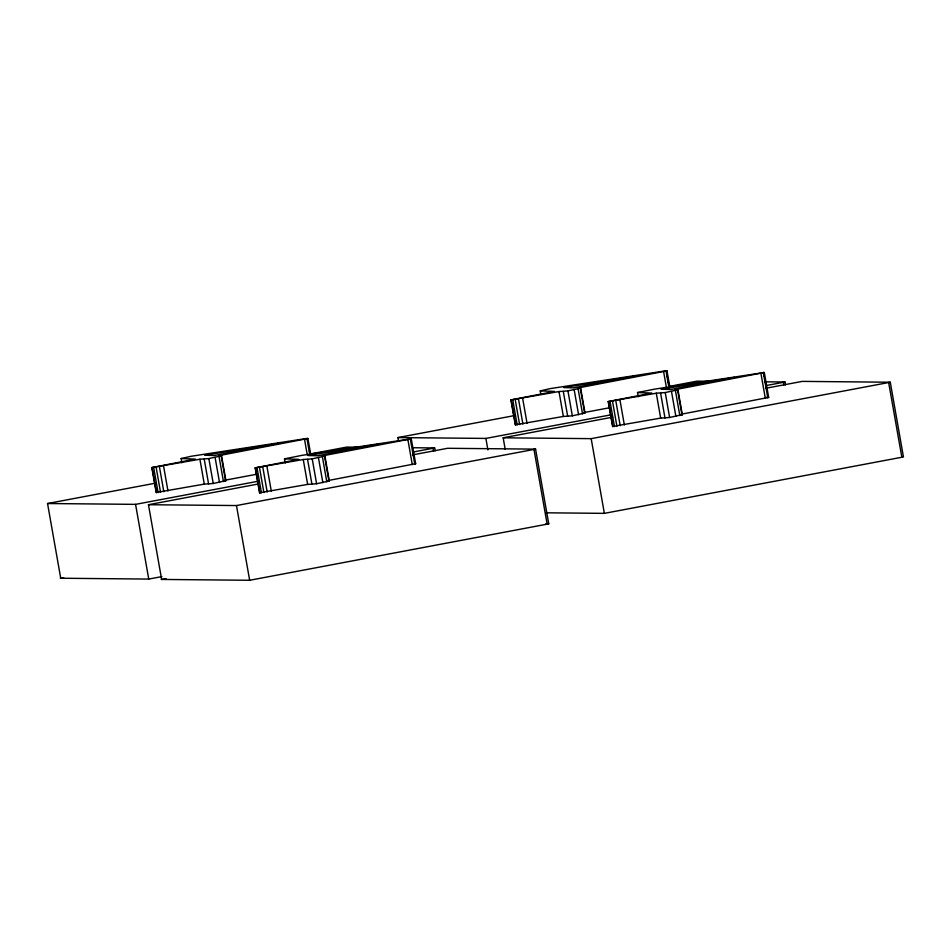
<?xml version="1.0" encoding="UTF-8"?>
<svg xmlns="http://www.w3.org/2000/svg" width="951" height="951" viewBox="0 0 951 951"><rect width="100%" height="100%" fill="white"/><g stroke="black" fill="none" stroke-linecap="round" stroke-linejoin="round"><path stroke-width="1.43" d="M151.803 467.595L199.9 459.226L208.851 458.584L221.559 455.755L225.946 480.659L213.238 483.488L204.287 484.13L156.19 492.499L151.803 467.595L195.395 459.083L181.142 458.56L181.867 462.709M255.153 467.868L303.25 459.499L312.213 458.858L324.909 456.028L329.308 480.933L316.6 483.762L307.649 484.404L259.552 492.773L255.153 467.868L298.757 459.357L284.492 458.834L285.229 462.982M510.889 399.931L558.986 391.55L567.937 390.909L580.645 388.091L585.031 412.996L572.324 415.825L563.372 416.455L515.276 424.835L510.889 399.931L554.481 391.408L540.227 390.885L540.715 393.655M608.188 401.584L656.285 393.203L665.236 392.561L677.944 389.744L682.331 414.648L669.623 417.477L660.672 418.107L612.575 426.488L608.188 401.584L651.78 393.06L637.527 392.537L638.252 396.698M181.142 458.56L191.127 456.278L307.232 438.399L307.91 438.518L310.597 453.746M284.492 458.834L301.729 455.398L411.26 438.803L415.658 463.708L328.143 480.54M540.227 390.885L550.213 388.614L666.318 370.724L666.996 370.854L669.92 387.461M637.527 392.537L654.763 389.102L764.295 372.507L768.681 397.411L681.178 414.244M221.559 455.755L218.944 455.624L307.91 438.518M324.909 456.028L322.294 455.909L411.26 438.803M580.645 388.091L578.03 387.96L666.996 370.854M677.944 389.744L675.329 389.613L764.295 372.507M259.552 492.773L261.37 492.261M63.646 577.685L60.721 578.244L47.55 503.519L155.512 483.156M310.169 453.984L346.639 447.101L358.384 447.208M398.374 440.456L397.863 437.591L514.586 415.563M669.242 386.391L696.964 381.161L708.697 381.28M224.793 480.255L256.841 474.216M583.878 412.591L610.102 407.646M47.55 503.519L135.565 504.363L258.066 481.254M412.639 452.094L434.666 447.945L435.166 450.81M397.863 437.591L485.878 438.423L611.291 414.767M765.876 385.607L784.979 382.005L785.49 384.87M166.021 578.612L161.634 579.432L148.463 504.719L257.887 484.071M412.544 454.899L447.564 448.29L535.579 449.134L548.751 523.846L249.661 580.276L161.218 579.432M505.195 449.3L503.162 437.805L612.587 417.168M765.781 388.27L802.252 381.387L890.279 382.231L903.45 456.944L604.361 513.362L545.672 512.803M148.463 504.719L236.478 505.552L535.579 449.134M503.162 437.805L591.177 438.649L890.279 382.231M60.305 578.232L148.748 579.076L161.872 576.603M766.173 397.387L768.681 397.411M326.692 480.814L329.308 480.933M764.438 381.803L784.979 382.005M412.663 447.731L434.666 447.945M545.815 523.823L548.751 523.846M680.868 414.505L682.331 414.648M224.484 480.528L225.946 480.659M414.981 463.577L415.658 463.708M888.662 382.528L901.845 457.241M783.374 382.302L783.874 385.179M763.617 372.376L764.354 376.537M765.091 380.685L765.579 383.455M766.066 386.213L766.554 388.983M763.391 372.851L767.79 397.756M760.931 373.434L765.329 398.338M677.599 390.1L681.986 415.005M675.448 390.683L679.834 415.587M671.489 391.479L675.888 416.383M667.055 374.884L667.543 377.642M668.03 380.412L668.517 383.182M666.092 371.199L669.028 387.806M663.632 371.77L666.318 386.998M665.236 392.561L669.623 417.477M660.6 393.155L664.999 418.06M656.285 393.203L660.672 418.107M619.957 400.062L624.355 424.966M615.82 400.811L620.207 425.715M612.527 401.346L616.914 426.25M610.078 401.655L614.477 426.571M608.485 401.762L612.884 426.666M591.177 438.649L604.361 513.362M580.3 388.448L584.687 413.352M578.149 389.03L582.535 413.935M574.19 389.827L578.588 414.731M567.937 390.909L572.324 415.825M563.301 391.503L567.699 416.407M558.986 391.55L563.372 416.455M533.975 449.431L547.146 524.156M522.658 398.41L527.056 423.314M518.521 399.158L522.907 424.063M515.228 399.693L519.615 424.598M512.779 400.002L517.178 424.919M511.186 400.109L515.585 425.014M485.878 438.423L487.911 449.918M433.05 448.242L433.561 451.119M413.281 453.889L413.768 456.658M410.368 439.148L414.755 464.052M407.908 439.719L412.294 464.623M324.564 456.385L328.963 481.289M322.425 456.967L326.811 481.872M318.466 457.776L322.853 482.68M312.213 458.858L316.6 483.762M309.432 450.845L309.919 453.615M307.007 438.875L309.943 455.47M304.546 439.445L307.232 454.661M307.577 459.44L311.964 484.344M303.25 459.499L307.649 484.404M266.934 466.347L271.32 491.251M262.785 467.096L267.183 492.012M259.504 467.63L263.891 492.535M257.055 467.951L261.442 492.856M255.462 468.047L259.849 492.951M236.478 505.552L249.661 580.276M221.214 456.111L225.601 481.016M219.063 456.694L223.449 481.598M215.104 457.502L219.503 482.407M208.851 458.584L213.238 483.488M204.215 459.167L208.614 484.071M199.9 459.226L204.287 484.13M163.572 466.073L167.97 490.978M159.435 466.822L163.822 491.726M156.142 467.357L160.529 492.261M153.693 467.678L158.092 492.582M152.101 467.773L156.499 492.677M135.565 504.363L148.748 579.076M277.965 443.511L214.344 455.505L204.608 455.22L277.965 443.511M637.051 375.835L573.429 387.842L563.693 387.556L637.051 375.835M381.315 443.784L317.705 455.779L307.969 455.493L381.315 443.784M734.35 377.488L670.728 389.494L660.993 389.209L734.35 377.488"/></g></svg>
